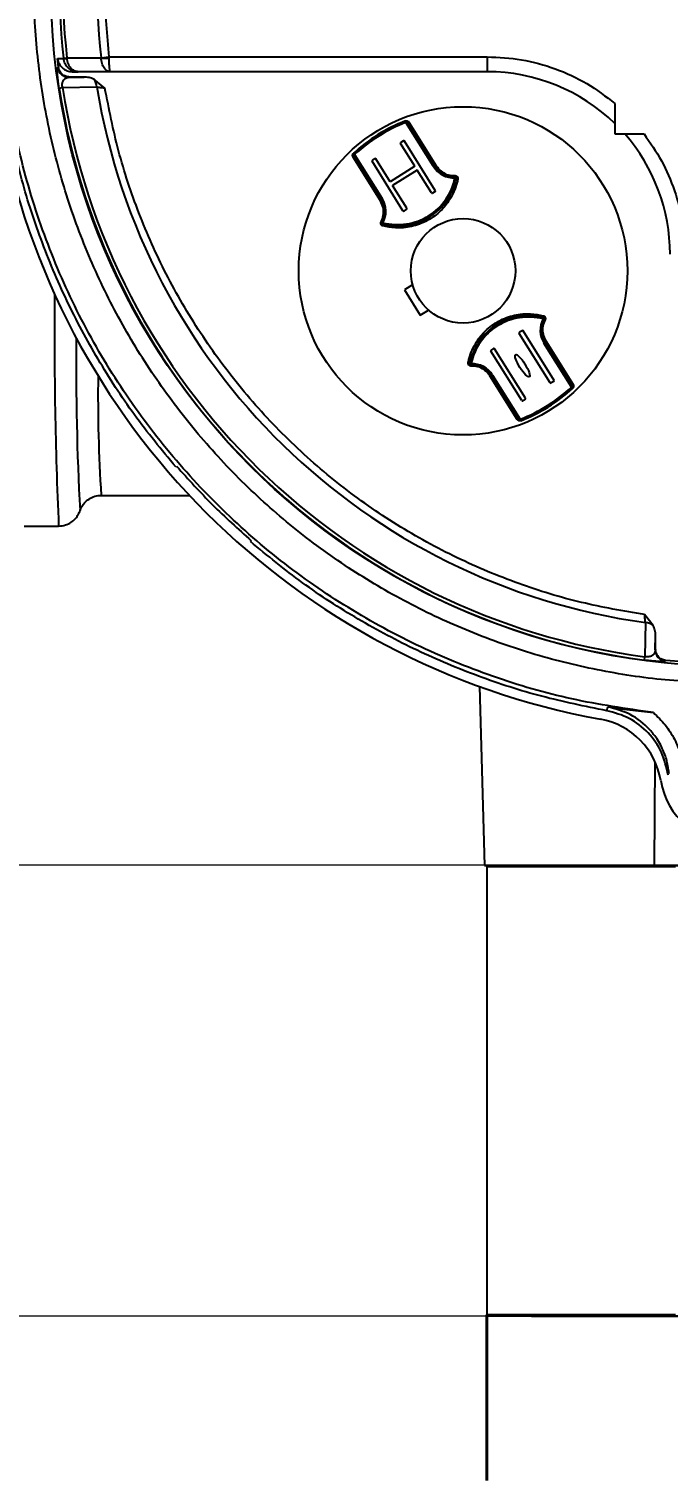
# Model space of a CAD drawing. Header units: millimetres. Extents: x 1465 to 4510, y 540 to 2694.
# Drawn here: x 2237.1 to 2322.7, y 2058.6 to 2252.5 of the extents above; entities that cross this region are included whole.
import ezdxf

# ---------------------------------------------------------------- set-up
doc = ezdxf.new("R2010")
doc.units = ezdxf.units.MM
doc.layers.add('AM_5', color=3, linetype='Continuous', lineweight=25)
doc.layers.add('粗实线', color=7, linetype='Continuous', lineweight=40)
doc.styles.add('SLDTEXTSTYLE1', font='txt.shx', dxfattribs={"width": 0.7, "bigfont": 'gbcbig.shx'})
doc.dimstyles.new('SLDDIMSTYLE12$0', dxfattribs={"dimtxt": 12, "dimasz": 10, "dimexe": 0, "dimexo": 0.0625, "dimgap": 0.875, "dimtad": 1, "dimdec": 1, "dimlfac": 1.8, "dimrnd": 1e-09, "dimzin": 12, "dimdsep": 46, "dimtxsty": 'SLDTEXTSTYLE1', "dimcen": 0.09, "dimdle": 8.16, "dimclrd": 3, "dimclre": 3, "dimadec": 0, "dimazin": 3, "dimtfac": 1, "dimtdec": 1, "dimtofl": 0, "dimtmove": 0, "dimatfit": 3, "dimfxl": 0, "dimfrac": 2, "dimtolj": 1, "dimlwd": 5, "dimlwe": 5, "dimarcsym": 0})

# ---------------------------------------------------------------- blocks, each defined once
blk = doc.blocks.new('*D67')
at = {"layer": 'AM_5', "color": 3, "lineweight": 5, "transparency": 16777216}
blk.add_line((2439.76, 2474.23), (2045.36, 2474.23), dxfattribs=at)
at = {"layer": 'AM_5', "color": 3, "linetype": 'Continuous', "lineweight": 5, "transparency": 16777216}
for p, q in [((2045.36, 2464.23), (2045.36, 2150.44)), ((2451.43, 2140.44), (2045.36, 2140.44))]:
    blk.add_line(p, q, dxfattribs=at)
at = {"layer": 'AM_5', "color": 3, "transparency": 16777216}
for points in [[(2043.69, 2464.23), (2047.02, 2464.23), (2045.36, 2474.23)], [(2043.69, 2150.44), (2047.02, 2150.44), (2045.36, 2140.44)]]:
    blk.add_solid(points, dxfattribs=at)
at = {"layer": 'Defpoints', "color": 0, "transparency": 16777216}
for p in [(2439.82, 2474.23), (2045.36, 2140.44), (2451.5, 2140.44)]:
    blk.add_point(p, dxfattribs=at)
at = {"layer": 'AM_5', "color": 0, "transparency": 16777216, "insert": (2030.77, 2307.34), "char_height": 12, "attachment_point": 5, "rotation": 90, "style": 'SLDTEXTSTYLE1'}
blk.add_mtext('\\A1;{\\H2.28571x;335}', dxfattribs=at)
blk = doc.blocks.new('*D68')
at = {"layer": 'AM_5', "color": 3, "lineweight": 5, "transparency": 16777216}
blk.add_line((2451.43, 2140.44), (2045.17, 2140.44), dxfattribs=at)
at = {"layer": 'AM_5', "color": 3, "linetype": 'Continuous', "lineweight": 5, "transparency": 16777216}
for p, q in [((2045.17, 2130.44), (2045.17, 2090.04)), ((2451.09, 2080.04), (2045.17, 2080.04))]:
    blk.add_line(p, q, dxfattribs=at)
at = {"layer": 'AM_5', "color": 3, "transparency": 16777216}
for points in [[(2043.51, 2130.44), (2046.84, 2130.44), (2045.17, 2140.44)], [(2043.51, 2090.04), (2046.84, 2090.04), (2045.17, 2080.04)]]:
    blk.add_solid(points, dxfattribs=at)
at = {"layer": 'Defpoints', "color": 0, "transparency": 16777216}
for p in [(2451.5, 2140.44), (2045.17, 2080.04), (2451.15, 2080.04)]:
    blk.add_point(p, dxfattribs=at)
at = {"layer": 'AM_5', "color": 0, "transparency": 16777216, "insert": (2030.59, 2110.24), "char_height": 12, "attachment_point": 5, "rotation": 90, "style": 'SLDTEXTSTYLE1'}
blk.add_mtext('\\A1;{\\H2.28571x;60}', dxfattribs=at)

msp = doc.modelspace()

# ---------------------------------------------------------------- linework, layer by layer
at = {"color": 7, "linetype": 'Continuous', "lineweight": 25}
for p, q in [((2240.888, 2248.574), (2241.692, 2248.572)), ((2241.026, 2247.398), (2240.888, 2248.574)), ((2241.691, 2248.589), (2242.153, 2248.641)), ((2241.691, 2248.589), (2241.692, 2248.572)), ((2242.158, 2248.572), (2242.153, 2248.641)), ((2242.153, 2248.641), (2246.738, 2248.633)), ((2246.735, 2248.673), (2247.761, 2248.793)), ((2246.735, 2248.673), (2246.738, 2248.633)), ((2247.761, 2248.793), (2298.452, 2248.793)), ((2247.761, 2248.793), (2247.764, 2248.633)), ((2298.452, 2248.793), (2298.452, 2246.793)), ((2240.931, 2247.365), (2241.026, 2247.398)), ((2242.418, 2246.049), (2244.459, 2246.083)), ((2244.459, 2246.083), (2242.515, 2246.083)), ((2242.879, 2246.793), (2243.667, 2246.793)), ((2247.962, 2246.793), (2243.667, 2246.793)), ((2247.241, 2244.609), (2245.766, 2245.783)), ((2298.452, 2246.793), (2247.962, 2246.793)), ((2241.11, 2244.606), (2241.57, 2244.677)), ((2241.57, 2244.677), (2246.17, 2244.76)), ((2315.534, 2242.542), (2315.534, 2238.456)), ((2287.484, 2240.177), (2287.475, 2240.2)), ((2287.556, 2239.99), (2287.484, 2240.177)), ((2287.556, 2239.99), (2287.726, 2240.096)), ((2291.252, 2234.074), (2287.556, 2239.99)), ((2287.726, 2240.096), (2291.422, 2234.18)), ((2287.954, 2240.039), (2291.621, 2234.172)), ((2315.534, 2238.456), (2319.435, 2238.456)), ((2288.749, 2234.119), (2286.841, 2237.172)), ((2287.212, 2237.521), (2286.873, 2237.309)), ((2291.483, 2230.875), (2287.35, 2237.49)), ((2284.134, 2229.494), (2280.468, 2235.361)), ((2280.687, 2235.698), (2280.517, 2235.592)), ((2284.214, 2229.676), (2280.517, 2235.592)), ((2280.55, 2235.844), (2280.534, 2235.862)), ((2280.687, 2235.698), (2280.55, 2235.844)), ((2280.687, 2235.698), (2284.383, 2229.782)), ((2287.158, 2228.172), (2283.025, 2234.787)), ((2283.396, 2235.137), (2283.056, 2234.925)), ((2285.441, 2232.052), (2283.533, 2235.105)), ((2291.422, 2234.18), (2291.252, 2234.074)), ((2288.749, 2234.119), (2285.441, 2232.052)), ((2289.067, 2233.61), (2285.759, 2231.543)), ((2290.974, 2230.557), (2289.067, 2233.61)), ((2294.099, 2232.773), (2294.108, 2232.573)), ((2294.304, 2232.534), (2294.108, 2232.573)), ((2287.667, 2228.49), (2285.759, 2231.543)), ((2291.451, 2230.737), (2291.112, 2230.525)), ((2284.383, 2229.782), (2284.214, 2229.676)), ((2287.635, 2228.352), (2287.296, 2228.14)), ((2284.305, 2226.653), (2284.481, 2226.558)), ((2284.43, 2226.364), (2284.481, 2226.558)), ((2288.454, 2218.251), (2287.358, 2217.567)), ((2287.358, 2217.567), (2289.478, 2214.175)), ((2289.478, 2214.175), (2290.574, 2214.859)), ((2305.924, 2213.662), (2305.975, 2213.856)), ((2305.924, 2213.662), (2306.1, 2213.567)), ((2306.872, 2205.115), (2302.738, 2211.73)), ((2303.109, 2212.08), (2302.77, 2211.868)), ((2307.381, 2205.433), (2303.247, 2212.048)), ((2303.056, 2202.731), (2298.922, 2209.346)), ((2299.293, 2209.695), (2298.954, 2209.483)), ((2303.564, 2203.049), (2299.431, 2209.663)), ((2306.022, 2210.438), (2306.192, 2210.544)), ((2309.719, 2204.522), (2306.022, 2210.438)), ((2306.192, 2210.544), (2309.888, 2204.628)), ((2306.271, 2210.727), (2309.938, 2204.859)), ((2296.298, 2207.647), (2296.102, 2207.686)), ((2296.298, 2207.647), (2296.307, 2207.447)), ((2302.451, 2200.181), (2298.784, 2206.049)), ((2298.983, 2206.04), (2299.153, 2206.146)), ((2302.68, 2200.124), (2298.983, 2206.04)), ((2299.153, 2206.146), (2302.849, 2200.23)), ((2307.349, 2205.296), (2307.01, 2205.084)), ((2309.888, 2204.628), (2309.719, 2204.522)), ((2309.855, 2204.376), (2309.719, 2204.522)), ((2309.871, 2204.358), (2309.855, 2204.376)), ((2303.533, 2202.911), (2303.193, 2202.699)), ((2302.68, 2200.124), (2302.849, 2200.23)), ((2302.921, 2200.043), (2302.849, 2200.23)), ((2302.93, 2200.021), (2302.921, 2200.043)), ((2256.728, 2193.829), (2256.839, 2193.94)), ((2246.742, 2190.016), (2258.564, 2190.016)), ((2243.911, 2187.982), (2243.918, 2188.004)), ((2236.41, 2185.907), (2241.048, 2185.907)), ((2266.834, 2183.945), (2266.723, 2183.834)), ((2320.677, 2172.574), (2319.503, 2174.039)), ((2319.63, 2172.979), (2319.548, 2168.392)), ((2320.945, 2169.302), (2320.977, 2171.266)), ((2320.977, 2169.396), (2320.977, 2171.266)), ((2319.487, 2167.931), (2319.548, 2168.392)), ((2322.325, 2167.903), (2322.294, 2167.812)), ((2324.769, 2167.69), (2322.325, 2167.903)), ((2297.425, 2164.398), (2298.054, 2140.407)), ((2314.449, 2161.163), (2314.568, 2161.68)), ((2320.903, 2154.327), (2320.793, 2140.407)), ((2298.054, 2140.407), (2320.793, 2140.407)), ((2298.379, 2140.217), (2298.379, 2080.217)), ((2323.655, 2140.217), (2298.379, 2140.217)), ((2320.793, 2140.407), (2337.715, 2140.407)), ((2323.655, 2080.217), (2298.379, 2080.217)), ((2609.948, 2080.007), (2298.379, 2080.007)), ((2304.39, 2080.007), (2602.39, 2080.007)), ((2304.39, 2080.007), (2602.39, 2080.007))]:
    msp.add_line(p, q, dxfattribs=at)
at = {"color": 7, "linetype": 'Continuous', "lineweight": 25, "flags": 128}
for points in [[(2242.418, 2246.049), (2242.472, 2246.068), (2242.515, 2246.083)], [(2291.621, 2234.172), (2291.59, 2234.158), (2291.559, 2234.149), (2291.529, 2234.144), (2291.5, 2234.143), (2291.475, 2234.146), (2291.453, 2234.154), (2291.435, 2234.165), (2291.422, 2234.18)], [(2294.505, 2232.395), (2294.464, 2232.402), (2294.424, 2232.414), (2294.387, 2232.43), (2294.356, 2232.449), (2294.331, 2232.469), (2294.313, 2232.491), (2294.304, 2232.513), (2294.304, 2232.534)], [(2284.214, 2229.676), (2284.222, 2229.658), (2284.224, 2229.637), (2284.221, 2229.614), (2284.213, 2229.589), (2284.2, 2229.564), (2284.182, 2229.54), (2284.16, 2229.516), (2284.134, 2229.494)], [(2284.467, 2226.122), (2284.478, 2226.163), (2284.485, 2226.204), (2284.487, 2226.244), (2284.484, 2226.28), (2284.477, 2226.312), (2284.465, 2226.337), (2284.449, 2226.355), (2284.43, 2226.364)], [(2305.975, 2213.856), (2305.956, 2213.865), (2305.941, 2213.883), (2305.929, 2213.908), (2305.921, 2213.94), (2305.918, 2213.977), (2305.92, 2214.016), (2305.927, 2214.057), (2305.938, 2214.098)], [(2306.192, 2210.544), (2306.184, 2210.563), (2306.181, 2210.584), (2306.184, 2210.607), (2306.192, 2210.631), (2306.205, 2210.656), (2306.223, 2210.681), (2306.245, 2210.705), (2306.271, 2210.727)], [(2296.102, 2207.686), (2296.101, 2207.707), (2296.092, 2207.729), (2296.075, 2207.751), (2296.05, 2207.772), (2296.018, 2207.79), (2295.981, 2207.806), (2295.941, 2207.818), (2295.9, 2207.826)], [(2298.784, 2206.049), (2298.816, 2206.062), (2298.847, 2206.071), (2298.877, 2206.077), (2298.905, 2206.078), (2298.93, 2206.074), (2298.952, 2206.067), (2298.97, 2206.055), (2298.983, 2206.04)], [(2320.977, 2169.396), (2320.959, 2169.343), (2320.945, 2169.302)]]:
    msp.add_lwpolyline(points, dxfattribs=at)
at = {"color": 7, "linetype": 'Continuous', "lineweight": 25}
for centre, radius in [((2331.477, 2258.583), 91.48), ((2295.203, 2220.11), 22), ((2295.203, 2220.11), 7)]:
    msp.add_circle(centre, radius, dxfattribs=at)
for centre, radius, start, end in [((2331.477, 2258.583), 90.341, 353.64897, 186.35103), ((2331.477, 2258.583), 89.875, 353.64897, 186.35103), ((2331.477, 2258.583), 85.319, 353.33017, 186.66983), ((2241.925, 2250.397), 1.84, 262.72929, 277.2707), ((2247.251, 2262.956), 14.333, 267.94984, 272.05016), ((2242.42, 2247.55), 1.5, 187.07071, 269.91274), ((2244.409, 2244.657), 1.764, 3.33539, 39.69868), ((2298.452, 2222.329), 24.464, 45.7131, 90), ((2331.477, 2258.583), 91.441, 188.79238, 262.46584), ((2331.477, 2258.583), 90.976, 188.79238, 262.46584), ((2331.477, 2258.583), 86.42, 189.2043, 262.12076), ((2331.52, 2258.405), 99.998, 190.32572, 259.67183), ((2295.203, 2220.11), 21.524, 111.039, 132.961), ((2295.203, 2220.11), 21.5, 111.039, 132.961), ((2295.203, 2220.11), 21.3, 111.039, 132.961), ((2287.556, 2239.99), 0.2, 32, 111.039), ((2287.873, 2240.202), 0.182, 215.62254, 296.53626), ((2298.452, 2222.329), 24.464, 0, 41.23805), ((2286.926, 2237.225), 0.1, 122, 212), ((2287.265, 2237.437), 0.1, 32, 122), ((2280.357, 2235.506), 0.182, 307.46374, 28.37746), ((2280.687, 2235.698), 0.2, 132.961, 212), ((2283.109, 2234.84), 0.1, 122, 212), ((2283.449, 2235.052), 0.1, 32, 122), ((2293.966, 2235.77), 3, 212, 272.53097), ((2286.459, 2234.103), 8, 255.3094, 348.6906), ((2286.459, 2234.103), 7.8, 255.3094, 348.6906), ((2293.966, 2235.77), 3.2, 212, 272.53097), ((2293.412, 2232.822), 0.689, 355.91037, 3.87572), ((2294.108, 2232.573), 0.2, 348.6906, 92.53097), ((2291.059, 2230.61), 0.1, 212, 302), ((2291.398, 2230.822), 0.1, 302, 32), ((2281.67, 2228.086), 3, 331.46903, 32), ((2281.67, 2228.086), 3.2, 331.46903, 32), ((2287.582, 2228.437), 0.1, 302, 32), ((2284.562, 2227.292), 0.689, 240.12428, 248.08963), ((2284.481, 2226.558), 0.2, 151.46903, 255.3094), ((2287.243, 2228.225), 0.1, 212, 302), ((2849.834, 2212.242), 609.354, 179.552814, 182.476995), ((2303.946, 2206.117), 8, 75.3094, 168.6906), ((2303.946, 2206.117), 7.8, 75.3094, 168.6906), ((2308.736, 2212.134), 3.2, 151.46903, 212), ((2308.736, 2212.134), 3, 151.46903, 212), ((2305.924, 2213.662), 0.2, 331.46903, 75.3094), ((2305.843, 2212.928), 0.689, 60.12428, 68.08963), ((2602.122, 2207.278), 358.731, 179.38754, 183.08342), ((2302.823, 2211.783), 0.1, 122, 212), ((2303.162, 2211.995), 0.1, 32, 122), ((2299.007, 2209.398), 0.1, 122, 212), ((2299.346, 2209.61), 0.1, 32, 122), ((2296.298, 2207.647), 0.2, 168.6906, 272.53097), ((2296.439, 2204.45), 3.2, 32, 92.53097), ((2296.993, 2207.398), 0.689, 175.91037, 183.87572), ((2296.439, 2204.45), 3, 32, 92.53097), ((2451.953, 2203.243), 205.637, 179.22351, 183.68809), ((2306.957, 2205.168), 0.1, 212, 302), ((2307.296, 2205.38), 0.1, 302, 32), ((2295.203, 2220.11), 21.3, 291.039, 312.961), ((2295.203, 2220.11), 21.5, 291.039, 312.961), ((2295.203, 2220.11), 21.524, 291.039, 312.961), ((2309.719, 2204.522), 0.2, 312.961, 32), ((2310.048, 2204.715), 0.182, 127.46374, 208.37746), ((2303.14, 2202.784), 0.1, 212, 302), ((2303.48, 2202.996), 0.1, 302, 32), ((2302.532, 2200.018), 0.182, 35.62254, 116.53626), ((2302.849, 2200.23), 0.2, 212, 291.039), ((2319.546, 2171.209), 1.772, 50.36479, 87.29394), ((2322.445, 2169.304), 1.5, 180.08872, 264.21159), ((2311.799, 2150.189), 10, 9.26756, 79.67181), ((2331.517, 2153.407), 9.98, 189.26678, 350.73322)]:
    msp.add_arc(centre, radius, start, end, dxfattribs=at)
msp.add_ellipse((2303.151, 2207.389), major_axis=(0.927, -1.484), ratio=0.2285714, dxfattribs=at)
for points in [[(2331.477, 2164.842), (2328.409, 2164.929), (2322.274, 2165.103), (2313.16, 2166.507), (2304.222, 2168.732), (2295.546, 2171.839), (2287.217, 2175.778), (2279.314, 2180.515), (2271.913, 2186.004), (2265.086, 2192.192), (2258.898, 2199.019), (2253.409, 2206.42), (2248.672, 2214.323), (2244.733, 2222.652), (2241.629, 2231.328), (2239.39, 2240.266), (2238.038, 2249.38), (2237.586, 2258.583), (2238.038, 2267.786), (2239.39, 2276.9), (2241.629, 2285.838), (2244.733, 2294.513), (2248.672, 2302.843), (2253.409, 2310.746), (2258.898, 2318.147), (2265.086, 2324.974), (2271.913, 2331.162), (2279.314, 2336.65), (2287.217, 2341.388), (2295.546, 2345.326), (2304.222, 2348.434), (2313.16, 2350.659), (2322.274, 2352.062), (2328.409, 2352.236), (2331.477, 2352.323)], [(2320.687, 2160.909), (2317.036, 2161.433), (2309.732, 2162.481), (2299.089, 2165.601), (2288.846, 2169.809), (2279.146, 2175.164), (2270.106, 2181.569), (2261.844, 2188.95), (2254.463, 2197.212), (2248.058, 2206.251), (2242.703, 2215.952), (2238.495, 2226.195), (2235.375, 2236.838), (2234.327, 2244.142), (2233.803, 2247.793)], [(2256.728, 2193.829), (2254.84, 2196.125), (2251.066, 2200.718), (2246.221, 2208.219), (2242.021, 2216.09), (2238.573, 2224.319), (2235.821, 2232.813), (2234.645, 2238.641), (2234.057, 2241.555)], [(2256.839, 2193.94), (2258.415, 2192.185), (2261.568, 2188.674), (2265.079, 2185.521), (2266.834, 2183.945)], [(2314.449, 2161.163), (2311.535, 2161.751), (2305.707, 2162.927), (2297.213, 2165.679), (2288.984, 2169.127), (2281.113, 2173.327), (2273.612, 2178.172), (2269.019, 2181.946), (2266.723, 2183.834)]]:
    msp.add_open_spline(points, degree=3, dxfattribs=at)
for points, knots in [([(2331.477, 2342.869), (2328.572, 2342.782), (2322.713, 2342.607), (2313.962, 2341.179), (2305.309, 2338.876), (2296.904, 2335.628), (2288.893, 2331.506), (2281.409, 2326.582), (2274.563, 2320.96), (2268.399, 2314.714), (2262.912, 2307.866), (2258.122, 2300.414), (2254.101, 2292.409), (2250.938, 2283.973), (2248.688, 2275.248), (2247.405, 2266.385), (2247.003, 2257.528), (2247.51, 2251.688), (2247.761, 2248.793)], [0, 0, 0, 0, 0.0612816, 0.1235957, 0.1866179, 0.25, 0.3133821, 0.3764043, 0.4387184, 0.5, 0.5612816, 0.6235957, 0.6866179, 0.75, 0.8133821, 0.8764043, 0.9387184, 1, 1, 1, 1]), ([(2240.888, 2248.574), (2240.94, 2248.334), (2241.046, 2247.855), (2241.516, 2247.273), (2242.147, 2246.871), (2242.635, 2246.819), (2242.879, 2246.793)], [0, 0, 0, 0, 0.2499161, 0.4998772, 0.7499002, 1, 1, 1, 1]), ([(2243.667, 2246.793), (2243.432, 2246.817), (2242.96, 2246.867), (2242.336, 2247.254), (2241.856, 2247.835), (2241.747, 2248.325), (2241.692, 2248.572)], [0, 0, 0, 0, 0.24311821, 0.48973638, 0.74228142, 1, 1, 1, 1]), ([(2243.667, 2246.793), (2243.488, 2246.817), (2243.126, 2246.867), (2242.65, 2247.254), (2242.284, 2247.835), (2242.2, 2248.325), (2242.158, 2248.572)], [0, 0, 0, 0, 0.2431182, 0.4897364, 0.7422814, 1, 1, 1, 1]), ([(2247.962, 2246.793), (2247.813, 2246.819), (2247.515, 2246.87), (2247.125, 2247.274), (2246.829, 2247.876), (2246.769, 2248.379), (2246.738, 2248.633)], [0, 0, 0, 0, 0.24349066, 0.48990244, 0.74228532, 1, 1, 1, 1]), ([(2247.764, 2248.633), (2247.768, 2248.394), (2247.778, 2247.903), (2247.821, 2247.323), (2247.872, 2246.99), (2247.918, 2246.823), (2247.947, 2246.803), (2247.962, 2246.793)], [0, 0, 0, 0, 0.2418431, 0.4991239, 0.7090059, 0.8444555, 1, 1, 1, 1]), ([(2298.452, 2248.793), (2299.988, 2248.716), (2303.084, 2248.561), (2307.588, 2247.294), (2311.847, 2245.354), (2314.311, 2243.474), (2315.534, 2242.542)], [0, 0, 0, 0, 0.248067, 0.5, 0.751933, 1, 1, 1, 1]), ([(2241.11, 2244.606), (2241.079, 2244.815), (2241.015, 2245.248), (2240.949, 2245.83), (2240.902, 2246.335), (2240.873, 2246.839), (2240.873, 2247.265), (2240.911, 2247.331), (2240.931, 2247.365)], [0, 0, 0, 0, 0.1207868, 0.2490761, 0.3731373, 0.5013754, 0.7404691, 1, 1, 1, 1]), ([(2242.515, 2246.083), (2242.334, 2246.102), (2241.972, 2246.14), (2241.502, 2246.436), (2241.149, 2246.865), (2241.067, 2247.22), (2241.026, 2247.398)], [0, 0, 0, 0, 0.24991859, 0.49987605, 0.74997273, 1, 1, 1, 1]), ([(2241.57, 2244.677), (2241.557, 2244.746), (2241.53, 2244.885), (2241.527, 2245.086), (2241.547, 2245.265), (2241.622, 2245.561), (2241.79, 2245.786), (2241.964, 2245.917), (2242.063, 2245.966), (2242.146, 2246), (2242.245, 2246.029), (2242.344, 2246.044), (2242.396, 2246.048), (2242.412, 2246.049), (2242.418, 2246.049)], [0, 0, 0, 0, 0.0594216, 0.1187115, 0.1821096, 0.2512974, 0.5005091, 0.6688882, 0.7209765, 0.7501665, 0.8758835, 0.9620537, 0.9870366, 1, 1, 1, 1]), ([(2245.766, 2245.783), (2245.557, 2245.872), (2245.138, 2246.049), (2244.685, 2246.072), (2244.459, 2246.083)], [0, 0, 0, 0, 0.5015357, 1, 1, 1, 1]), ([(2246.17, 2244.76), (2246.311, 2244.741), (2246.535, 2244.712), (2246.913, 2244.659), (2247.128, 2244.626), (2247.241, 2244.609)], [0, 0, 0, 0, 0.4463965, 0.7099365, 1, 1, 1, 1]), ([(2319.503, 2174.039), (2316.674, 2174.525), (2310.959, 2175.504), (2302.554, 2178.091), (2294.273, 2181.546), (2286.272, 2185.949), (2278.692, 2191.252), (2271.701, 2197.373), (2265.416, 2204.217), (2259.935, 2211.669), (2255.343, 2219.564), (2251.694, 2227.76), (2248.908, 2236.102), (2247.793, 2241.792), (2247.241, 2244.609)], [0, 0, 0, 0, 0.07964621, 0.16087728, 0.24358846, 0.32847039, 0.41398283, 0.49999999, 0.58601276, 0.67152525, 0.75641153, 0.83911847, 0.92035171, 1, 1, 1, 1]), ([(2287.475, 2240.2), (2287.498, 2240.207), (2287.547, 2240.223), (2287.635, 2240.229), (2287.752, 2240.211), (2287.871, 2240.148), (2287.926, 2240.077), (2287.954, 2240.039)], [0, 0, 0, 0, 0.0853698, 0.1907986, 0.3564235, 0.6664713, 1, 1, 1, 1]), ([(2319.435, 2238.456), (2320.257, 2237.276), (2321.911, 2234.902), (2323.607, 2230.879), (2324.714, 2226.656), (2324.849, 2223.765), (2324.916, 2222.329)], [0, 0, 0, 0, 0.2483152, 0.5, 0.7516848, 1, 1, 1, 1]), ([(2280.468, 2235.361), (2280.438, 2235.425), (2280.394, 2235.521), (2280.416, 2235.676), (2280.458, 2235.771), (2280.497, 2235.825), (2280.525, 2235.854), (2280.534, 2235.862)], [0, 0, 0, 0, 0.4935098, 0.7465115, 0.851032, 0.9564885, 1, 1, 1, 1]), ([(2291.621, 2234.172), (2291.815, 2233.918), (2292.166, 2233.458), (2292.983, 2233.002), (2293.655, 2232.859), (2294.031, 2232.867), (2294.099, 2232.869)], [0, 0, 0, 0, 0.35692605, 0.64558806, 0.93595733, 1, 1, 1, 1]), ([(2294.505, 2232.395), (2294.467, 2232.221), (2294.26, 2231.284), (2293.61, 2229.789), (2292.209, 2228.044), (2290.456, 2226.743), (2288.313, 2225.953), (2286.236, 2225.767), (2285.019, 2226.011), (2284.467, 2226.122)], [0, 0, 0, 0, 0.0439371, 0.236293, 0.3728219, 0.5357282, 0.69861, 0.8632007, 1, 1, 1, 1]), ([(2294.099, 2232.869), (2294.139, 2232.867), (2294.22, 2232.863), (2294.331, 2232.813), (2294.424, 2232.733), (2294.492, 2232.621), (2294.519, 2232.502), (2294.509, 2232.424), (2294.505, 2232.395)], [0, 0, 0, 0, 0.1540842, 0.3077863, 0.4712038, 0.6571656, 0.8674974, 1, 1, 1, 1]), ([(2284.219, 2226.695), (2284.25, 2226.756), (2284.422, 2227.09), (2284.589, 2227.756), (2284.537, 2228.691), (2284.278, 2229.208), (2284.134, 2229.494)], [0, 0, 0, 0, 0.06404267, 0.35441194, 0.64307395, 1, 1, 1, 1]), ([(2284.467, 2226.122), (2284.412, 2226.144), (2284.31, 2226.186), (2284.208, 2226.317), (2284.166, 2226.458), (2284.173, 2226.592), (2284.205, 2226.663), (2284.219, 2226.695)], [0, 0, 0, 0, 0.257956, 0.4849143, 0.7035846, 0.8642778, 1, 1, 1, 1]), ([(2295.9, 2207.826), (2295.938, 2208), (2296.145, 2208.936), (2296.796, 2210.431), (2298.196, 2212.176), (2299.949, 2213.478), (2302.092, 2214.267), (2304.169, 2214.453), (2305.386, 2214.209), (2305.938, 2214.098)], [0, 0, 0, 0, 0.0439371, 0.236293, 0.3728219, 0.5357282, 0.69861, 0.8632007, 1, 1, 1, 1]), ([(2306.186, 2213.525), (2306.155, 2213.465), (2305.983, 2213.131), (2305.817, 2212.464), (2305.868, 2211.529), (2306.128, 2211.012), (2306.271, 2210.727)], [0, 0, 0, 0, 0.06404267, 0.35441194, 0.64307395, 1, 1, 1, 1]), ([(2305.938, 2214.098), (2305.993, 2214.076), (2306.096, 2214.035), (2306.198, 2213.904), (2306.24, 2213.762), (2306.232, 2213.629), (2306.201, 2213.558), (2306.186, 2213.525)], [0, 0, 0, 0, 0.257956, 0.4849143, 0.7035846, 0.8642778, 1, 1, 1, 1]), ([(2296.306, 2207.352), (2296.266, 2207.353), (2296.185, 2207.357), (2296.074, 2207.408), (2295.981, 2207.487), (2295.913, 2207.599), (2295.886, 2207.718), (2295.896, 2207.796), (2295.9, 2207.826)], [0, 0, 0, 0, 0.1540842, 0.3077863, 0.4712038, 0.6571656, 0.8674974, 1, 1, 1, 1]), ([(2298.784, 2206.049), (2298.591, 2206.303), (2298.24, 2206.762), (2297.422, 2207.219), (2296.75, 2207.361), (2296.374, 2207.353), (2296.306, 2207.352)], [0, 0, 0, 0, 0.35692605, 0.64558806, 0.93595733, 1, 1, 1, 1]), ([(2309.938, 2204.859), (2309.967, 2204.795), (2310.011, 2204.699), (2309.99, 2204.544), (2309.947, 2204.449), (2309.909, 2204.395), (2309.88, 2204.367), (2309.871, 2204.358)], [0, 0, 0, 0, 0.4935098, 0.7465115, 0.851032, 0.9564885, 1, 1, 1, 1]), ([(2302.93, 2200.021), (2302.908, 2200.014), (2302.858, 2199.997), (2302.77, 2199.991), (2302.653, 2200.01), (2302.535, 2200.072), (2302.48, 2200.144), (2302.451, 2200.181)], [0, 0, 0, 0, 0.08536983, 0.19079859, 0.35642346, 0.66647129, 1, 1, 1, 1]), ([(2243.969, 2188.13), (2244.007, 2188.225), (2244.09, 2188.436), (2244.407, 2188.933), (2244.937, 2189.458), (2245.683, 2189.853), (2246.324, 2190.048), (2246.676, 2190.001), (2246.726, 2189.994)], [0, 0, 0, 0, 0.1429554, 0.3163759, 0.5136025, 0.7314849, 0.9620999, 1, 1, 1, 1]), ([(2241.048, 2185.907), (2241.361, 2185.935), (2241.948, 2185.988), (2242.694, 2186.362), (2243.239, 2186.82), (2243.605, 2187.3), (2243.822, 2187.725), (2243.925, 2188.013), (2243.953, 2188.122), (2243.964, 2188.166)], [0, 0, 0, 0, 0.19362295, 0.3638297, 0.51345707, 0.64880023, 0.77586551, 0.91044112, 1, 1, 1, 1]), ([(2319.63, 2172.979), (2319.615, 2173.119), (2319.591, 2173.341), (2319.546, 2173.716), (2319.517, 2173.928), (2319.503, 2174.039)], [0, 0, 0, 0, 0.4491912, 0.7120483, 1, 1, 1, 1]), ([(2320.977, 2171.266), (2320.965, 2171.494), (2320.943, 2171.947), (2320.765, 2172.365), (2320.677, 2172.574)], [0, 0, 0, 0, 0.50110476, 1, 1, 1, 1]), ([(2320.945, 2169.302), (2320.931, 2169.194), (2320.912, 2169.05), (2320.814, 2168.846), (2320.673, 2168.651), (2320.475, 2168.502), (2320.291, 2168.435), (2320.262, 2168.425), (2320.157, 2168.393), (2319.989, 2168.363), (2319.75, 2168.362), (2319.616, 2168.382), (2319.548, 2168.392)], [0, 0, 0, 0, 0.250063, 0.3364114, 0.5001549, 0.749322, 0.750492, 0.7606097, 0.7889128, 0.8880153, 0.9439917, 1, 1, 1, 1]), ([(2322.325, 2167.903), (2322.144, 2167.942), (2321.782, 2168.019), (2321.34, 2168.37), (2321.036, 2168.844), (2320.997, 2169.212), (2320.977, 2169.396)], [0, 0, 0, 0, 0.250514, 0.5000704, 0.7499904, 1, 1, 1, 1]), ([(2322.294, 2167.812), (2322.259, 2167.791), (2322.192, 2167.751), (2321.752, 2167.741), (2321.246, 2167.759), (2320.744, 2167.793), (2320.152, 2167.848), (2319.706, 2167.903), (2319.487, 2167.931)], [0, 0, 0, 0, 0.2593433, 0.4990822, 0.6285093, 0.7489001, 0.8765067, 1, 1, 1, 1]), ([(2322.651, 2152.512), (2322.425, 2153.558), (2321.973, 2155.646), (2320.094, 2158.295), (2317.549, 2160.316), (2315.483, 2160.881), (2314.449, 2161.163)], [0, 0, 0, 0, 0.2500652, 0.4994456, 0.7493864, 1, 1, 1, 1]), ([(2314.568, 2161.68), (2315.54, 2161.543), (2317.473, 2161.27), (2319.619, 2161.029), (2320.687, 2160.909)], [0, 0, 0, 0, 0.5024427, 1, 1, 1, 1]), ([(2322.8, 2152.762), (2322.704, 2153.403), (2322.519, 2154.626), (2321.917, 2156.106), (2321.302, 2157.195), (2320.76, 2157.961), (2319.665, 2159.249), (2317.706, 2160.828), (2315.6, 2161.4), (2314.568, 2161.68)], [0, 0, 0, 0, 0.1490594, 0.2844868, 0.3652537, 0.4374076, 0.5004523, 0.7554677, 1, 1, 1, 1]), ([(2320.687, 2160.909), (2321.24, 2160.375), (2322.342, 2159.311), (2323.561, 2157.354), (2324.448, 2155.225), (2324.676, 2153.71), (2324.791, 2152.951)], [0, 0, 0, 0, 0.250755, 0.4999887, 0.7492331, 1, 1, 1, 1])]:
    msp.add_open_spline(points, degree=3, knots=knots, dxfattribs=at)
at = {"layer": '粗实线', "linetype": 'ByBlock'}
msp.add_line((2298.379, 2080.217), (2298.379, 2058.007), dxfattribs=at)

# ---------------------------------------------------------------- dimensions: what is measured, and where the dimension line sits
at = {"layer": 'AM_5'}
for base, p1, p2, text, picture, middle in [((2045.358, 2140.443), (2439.82, 2474.228), (2451.496, 2140.443), '{\\H2.28571x;335}', '*D67', (2030.769, 2307.336)), ((2045.175, 2080.04), (2451.496, 2140.443), (2451.152, 2080.04), '{\\H2.28571x;60}', '*D68', (2030.586, 2110.242))]:
    dim = msp.add_linear_dim(base=base, p1=p1, p2=p2, angle=90, text=text, dimstyle='SLDDIMSTYLE12$0', override={"dimlfac": 1}, dxfattribs=at)
    dim.commit()
    dim.dimension.update_dxf_attribs({"geometry": picture, "text_midpoint": middle})

doc.saveas('drawing.dxf')
